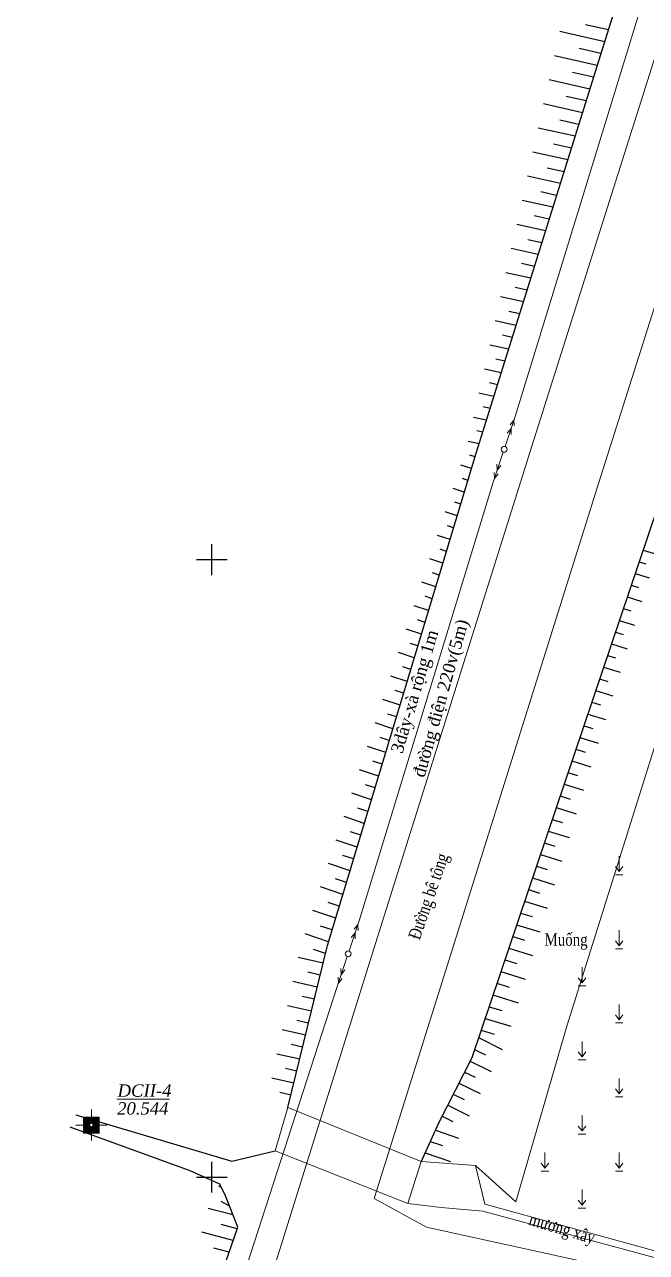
# Model space of a CAD drawing. Header units: metres. Extents: x 585499 to 586851, y 1565849 to 1566901.
# Drawn here: x 586034.8 to 586085.2, y 1566493.9 to 1566593.3 of the extents above; entities that cross this region are included whole.
import ezdxf
from ezdxf.enums import TextEntityAlignment as Align

# ---------------------------------------------------------------- set-up
doc = ezdxf.new("R2010")
doc.units = ezdxf.units.M
for name, color, linetype, lineweight in [('cau cong', 172, 'Continuous', 0), ('DAUGACH', 7, 'Continuous', 0), ('dct', 7, 'Continuous', 0), ('duong bo', 97, 'Continuous', 0), ('duong nhua-bt', 10, 'Continuous', 0), ('Ghi chu', 2, 'Continuous', 5), ('muong xay', 90, 'Continuous', 0), ('ten', 90, 'Continuous', 0), ('text', 7, 'Continuous', 0), ('ThucVat', 90, 'Continuous', 0), ('thuy van', 111, 'Continuous', 0), ('VUONG', 2, 'Continuous', 0), ('đuongdien', 2, 'Continuous', 0)]:
    doc.layers.add(name, color=color, linetype=linetype, lineweight=lineweight)
for name, color, linetype in [('CTL', 165, 'Continuous'), ('K_HUNG', 7, 'Continuous'), ('taluy', 15, 'Continuous')]:
    doc.layers.add(name, color=color, linetype=linetype)
doc.styles.add('ghi chu', font='times.ttf', dxfattribs={"height": 1})
doc.styles.add('VNTIMEI', font='')
doc.styles.get('VNTIMEI').set_extended_font_data('.VnTime', italic=True)
doc.linetypes.add('B_DAP_CAO1', pattern='A,0.2,[130,ltypeshp.shx,S=0.75,R=0,X=0,Y=0.75],1.2,[130,ltypeshp.shx,S=0.25,R=0,X=0,Y=0.25],1', length=2.4)
doc.linetypes.add('TAluy-500', pattern='A,0.667,[130,ltypeshp.shx,S=-0.25,R=0,X=-0.25,Y=0.25],0.333', length=1)

# ---------------------------------------------------------------- blocks, each defined once
blk = doc.blocks.new('cdct')
at = {"layer": 'Ghi chu'}
for points in [[(-0.95, 0), (-11.23, 0)], [(-8.18, -0.66), (-10, 0), (-8.18, 0.7)], [(-5.32, -0.66), (-7.15, 0), (-5.32, 0.7)], [(0.95, 0), (11.23, 0)], [(5.32, -0.66), (7.15, 0), (5.32, 0.7)], [(8.18, -0.66), (10, 0), (8.18, 0.7)]]:
    blk.add_lwpolyline(points, dxfattribs=at)
blk.add_circle((0, 0), 0.947, dxfattribs=at)
blk = doc.blocks.new('aa')
at = {"layer": 'ThucVat', "color": 8}
for p, q in [((586849.349, 1565409.619), (586849.349, 1565410.869)), ((586849.349, 1565409.619), (586849.049, 1565410.019)), ((586849.349, 1565409.619), (586849.649, 1565410.019)), ((586849.049, 1565409.369), (586849.649, 1565409.369))]:
    blk.add_line(p, q, dxfattribs=at)
blk = doc.blocks.new('m_betong')
at = {"layer": 'DAUGACH'}
for p, q in [((0, 0.001), (0, 0.0018)), ((-0.0018, 0), (-0.001, 0)), ((0.001, 0), (0.0018, 0)), ((0, -0.0018), (0, -0.001))]:
    blk.add_line(p, q, dxfattribs=at)
at = {"layer": 'VUONG', "color": 6}
for p, q in [((-0.00088, -0.00092), (-0.00088, 0.00092)), ((-0.00088, -0.00092), (-0.00088, 0.00092)), ((-0.00083, -0.00092), (-0.00083, 0.00092)), ((-0.00078, -0.00092), (-0.00078, 0.00092)), ((-0.00073, -0.00092), (-0.00073, 0.00092)), ((-0.00068, -0.00092), (-0.00068, 0.00092)), ((-0.00063, -0.00092), (-0.00063, 0.00092)), ((-0.00058, -0.00092), (-0.00058, 0.00092)), ((-0.00053, -0.00092), (-0.00053, 0.00092)), ((-0.00048, -0.00092), (-0.00048, 0.00092)), ((-0.00048, -0.00092), (-0.00048, 0.00092)), ((-0.00043, -0.00092), (-0.00043, 0.00092)), ((-0.00038, -0.00092), (-0.00038, 0.00092)), ((-0.00033, -0.00092), (-0.00033, 0.00092)), ((-0.00028, -0.00092), (-0.00028, 0.00092)), ((-0.00023, -0.00092), (-0.00023, 0.00092)), ((-0.00023, 0.00092), (-0.00023, -0.00092)), ((-0.00018, 0.0001), (-0.00018, 0.00092)), ((-0.00013, 0.00016), (-0.00013, 0.00092)), ((-0.00008, 0.00019), (-0.00008, 0.00092)), ((-0.00008, 0.00019), (-0.00008, 0.00092)), ((-0.00003, 0.0002), (-0.00003, 0.00092)), ((0.00002, 0.0002), (0.00002, 0.00092)), ((0.00007, 0.00019), (0.00007, 0.00092)), ((0.00012, 0.00016), (0.00012, 0.00092)), ((0.00017, 0.00011), (0.00017, 0.00092)), ((0.00022, -0.00092), (0.00022, 0.00092)), ((0.00027, -0.00092), (0.00027, 0.00092)), ((0.00032, -0.00092), (0.00032, 0.00092)), ((0.00032, -0.00092), (0.00032, 0.00092)), ((0.00037, -0.00092), (0.00037, 0.00092)), ((0.00042, -0.00092), (0.00042, 0.00092)), ((0.00047, -0.00092), (0.00047, 0.00092)), ((0.00052, -0.00092), (0.00052, 0.00092)), ((0.00057, -0.00092), (0.00057, 0.00092)), ((0.00062, -0.00092), (0.00062, 0.00092)), ((0.00067, -0.00092), (0.00067, 0.00092)), ((0.00072, -0.00092), (0.00072, 0.00092)), ((0.00072, -0.00092), (0.00072, 0.00092)), ((0.00077, -0.00092), (0.00077, 0.00092)), ((0.00082, -0.00092), (0.00082, 0.00092)), ((0.00087, -0.00092), (0.00087, 0.00092)), ((-0.00018, -0.0001), (-0.00018, -0.00092)), ((-0.00013, -0.00016), (-0.00013, -0.00092)), ((-0.00008, -0.00019), (-0.00008, -0.00092)), ((-0.00003, -0.0002), (-0.00003, -0.00092)), ((0.00002, -0.0002), (0.00002, -0.00092)), ((0.00007, -0.00019), (0.00007, -0.00092)), ((0.00012, -0.00016), (0.00012, -0.00092)), ((0.00017, -0.00011), (0.00017, -0.00092))]:
    blk.add_line(p, q, dxfattribs=at)
blk.add_lwpolyline([(-0.00092, -0.00092), (0.00092, -0.00092), (0.00092, 0.00092), (-0.00092, 0.00092)], close=True, dxfattribs=at)
blk.add_circle((0, 0), 0.000204, dxfattribs=at)

msp = doc.modelspace()

# ---------------------------------------------------------------- linework, layer by layer
at = {"layer": 'cau cong', "color": 8, "elevation": 14.25}
msp.add_lwpolyline([(586056.158, 1566505.644), (586066.957, 1566501.27), (586065.871, 1566497.874), (586055.127, 1566502.115), (586056.158, 1566505.644)], dxfattribs=at)
at = {"layer": 'CTL', "color": 8}
for p, q in [((586082.118, 1566592.887, 14.25), (586080.26, 1566593.302, 14.25)), ((586082.118, 1566592.887, 14.25), (586080.26, 1566593.302, 14.25)), ((586081.819, 1566591.929, 14.25), (586078.185, 1566592.742, 14.25)), ((586081.819, 1566591.929, 14.25), (586078.185, 1566592.742, 14.25)), ((586081.22, 1566590.014, 14.25), (586077.748, 1566590.79, 14.25)), ((586081.22, 1566590.014, 14.25), (586077.748, 1566590.79, 14.25)), ((586081.519, 1566590.972, 14.25), (586079.743, 1566591.369, 14.25)), ((586081.519, 1566590.972, 14.25), (586079.743, 1566591.369, 14.25)), ((586080.621, 1566588.098, 14.25), (586077.312, 1566588.838, 14.25)), ((586080.621, 1566588.098, 14.25), (586077.312, 1566588.838, 14.25)), ((586080.921, 1566589.056, 14.25), (586079.225, 1566589.435, 14.25)), ((586080.921, 1566589.056, 14.25), (586079.225, 1566589.435, 14.25)), ((586080.023, 1566586.183, 14.25), (586076.876, 1566586.886, 14.25)), ((586080.023, 1566586.183, 14.25), (586076.876, 1566586.886, 14.25)), ((586080.322, 1566587.141, 14.25), (586078.708, 1566587.501, 14.25)), ((586080.322, 1566587.141, 14.25), (586078.708, 1566587.501, 14.25)), ((586079.424, 1566584.267, 14.25), (586076.439, 1566584.935, 14.25)), ((586079.424, 1566584.267, 14.25), (586076.439, 1566584.935, 14.25)), ((586079.723, 1566585.225, 14.25), (586078.19, 1566585.568, 14.25)), ((586079.723, 1566585.225, 14.25), (586078.19, 1566585.568, 14.25)), ((586078.825, 1566582.352, 14.25), (586076.003, 1566582.983, 14.25)), ((586078.825, 1566582.352, 14.25), (586076.003, 1566582.983, 14.25)), ((586079.125, 1566583.31, 14.25), (586077.673, 1566583.634, 14.25)), ((586079.125, 1566583.31, 14.25), (586077.673, 1566583.634, 14.25)), ((586078.227, 1566580.436, 14.25), (586075.567, 1566581.031, 14.25)), ((586078.227, 1566580.436, 14.25), (586075.567, 1566581.031, 14.25)), ((586078.526, 1566581.394, 14.25), (586077.155, 1566581.7, 14.25)), ((586078.526, 1566581.394, 14.25), (586077.155, 1566581.7, 14.25)), ((586077.628, 1566578.521, 14.25), (586075.13, 1566579.079, 14.25)), ((586077.628, 1566578.521, 14.25), (586075.13, 1566579.079, 14.25)), ((586077.927, 1566579.478, 14.25), (586076.638, 1566579.767, 14.25)), ((586077.927, 1566579.478, 14.25), (586076.638, 1566579.767, 14.25)), ((586077.029, 1566576.605, 14.25), (586074.694, 1566577.127, 14.25)), ((586077.029, 1566576.605, 14.25), (586074.694, 1566577.127, 14.25)), ((586077.329, 1566577.563, 14.25), (586076.12, 1566577.833, 14.25)), ((586077.329, 1566577.563, 14.25), (586076.12, 1566577.833, 14.25)), ((586076.73, 1566575.647, 14.25), (586075.603, 1566575.899, 14.25)), ((586076.73, 1566575.647, 14.25), (586075.603, 1566575.899, 14.25)), ((586076.431, 1566574.69, 14.25), (586074.257, 1566575.175, 14.25)), ((586076.431, 1566574.69, 14.25), (586074.257, 1566575.175, 14.25)), ((586076.131, 1566573.732, 14.25), (586075.085, 1566573.966, 14.25)), ((586076.131, 1566573.732, 14.25), (586075.085, 1566573.966, 14.25)), ((586075.832, 1566572.774, 14.25), (586073.821, 1566573.224, 14.25)), ((586075.832, 1566572.774, 14.25), (586073.821, 1566573.224, 14.25)), ((586075.533, 1566571.816, 14.25), (586074.568, 1566572.032, 14.25)), ((586075.533, 1566571.816, 14.25), (586074.568, 1566572.032, 14.25)), ((586075.233, 1566570.859, 14.25), (586073.385, 1566571.272, 14.25)), ((586075.233, 1566570.859, 14.25), (586073.385, 1566571.272, 14.25)), ((586074.934, 1566569.901, 14.25), (586074.05, 1566570.098, 14.25)), ((586074.934, 1566569.901, 14.25), (586074.05, 1566570.098, 14.25)), ((586074.635, 1566568.943, 14.25), (586072.948, 1566569.32, 14.25)), ((586074.635, 1566568.943, 14.25), (586072.948, 1566569.32, 14.25)), ((586074.335, 1566567.985, 14.25), (586073.533, 1566568.165, 14.25)), ((586074.335, 1566567.985, 14.25), (586073.533, 1566568.165, 14.25)), ((586074.036, 1566567.028, 14.25), (586072.512, 1566567.368, 14.25)), ((586074.036, 1566567.028, 14.25), (586072.512, 1566567.368, 14.25)), ((586073.737, 1566566.07, 14.25), (586073.015, 1566566.231, 14.25)), ((586073.737, 1566566.07, 14.25), (586073.015, 1566566.231, 14.25)), ((586073.437, 1566565.112, 14.25), (586072.076, 1566565.416, 14.25)), ((586073.437, 1566565.112, 14.25), (586072.076, 1566565.416, 14.25)), ((586073.138, 1566564.154, 14.25), (586072.498, 1566564.297, 14.25)), ((586073.138, 1566564.154, 14.25), (586072.498, 1566564.297, 14.25)), ((586072.839, 1566563.196, 14.25), (586071.639, 1566563.465, 14.25)), ((586072.839, 1566563.196, 14.25), (586071.639, 1566563.465, 14.25)), ((586072.539, 1566562.239, 14.25), (586071.98, 1566562.364, 14.25)), ((586072.539, 1566562.239, 14.25), (586071.98, 1566562.364, 14.25)), ((586072.24, 1566561.281, 14.25), (586071.203, 1566561.513, 14.25)), ((586072.24, 1566561.281, 14.25), (586071.203, 1566561.513, 14.25)), ((586071.941, 1566560.323, 14.25), (586071.463, 1566560.43, 14.25)), ((586071.941, 1566560.323, 14.25), (586071.463, 1566560.43, 14.25)), ((586071.641, 1566559.365, 14.25), (586070.767, 1566559.561, 14.25)), ((586071.641, 1566559.365, 14.25), (586070.767, 1566559.561, 14.25)), ((586071.319, 1566558.325, 14.25), (586070.901, 1566558.464, 14.25)), ((586071.319, 1566558.325, 14.25), (586070.901, 1566558.464, 14.25)), ((586071.03, 1566557.368, 14.25), (586070.168, 1566557.654, 14.25)), ((586071.03, 1566557.368, 14.25), (586070.168, 1566557.654, 14.25)), ((586070.741, 1566556.41, 14.25), (586070.297, 1566556.558, 14.25)), ((586070.741, 1566556.41, 14.25), (586070.297, 1566556.558, 14.25)), ((586070.452, 1566555.452, 14.25), (586069.538, 1566555.756, 14.25)), ((586070.452, 1566555.452, 14.25), (586069.538, 1566555.756, 14.25)), ((586070.162, 1566554.495, 14.25), (586069.692, 1566554.651, 14.25)), ((586070.162, 1566554.495, 14.25), (586069.692, 1566554.651, 14.25)), ((586069.873, 1566553.537, 14.25), (586068.907, 1566553.858, 14.25)), ((586069.873, 1566553.537, 14.25), (586068.907, 1566553.858, 14.25)), ((586069.584, 1566552.579, 14.25), (586069.088, 1566552.744, 14.25)), ((586069.584, 1566552.579, 14.25), (586069.088, 1566552.744, 14.25)), ((586069.295, 1566551.622, 14.25), (586068.276, 1566551.96, 14.25)), ((586069.295, 1566551.622, 14.25), (586068.276, 1566551.96, 14.25)), ((586068.717, 1566549.706, 14.25), (586067.646, 1566550.062, 14.25)), ((586068.717, 1566549.706, 14.25), (586067.646, 1566550.062, 14.25)), ((586069.006, 1566550.664, 14.25), (586068.483, 1566550.838, 14.25)), ((586069.006, 1566550.664, 14.25), (586068.483, 1566550.838, 14.25)), ((586084.922, 1566550.766, 14.25), (586086.012, 1566550.429, 14.25)), ((586084.922, 1566550.766, 14.25), (586086.012, 1566550.429, 14.25)), ((586084.602, 1566549.818, 14.25), (586085.159, 1566549.646, 14.25)), ((586084.602, 1566549.818, 14.25), (586085.159, 1566549.646, 14.25)), ((586068.138, 1566547.791, 14.25), (586067.015, 1566548.164, 14.25)), ((586068.138, 1566547.791, 14.25), (586067.015, 1566548.164, 14.25)), ((586068.427, 1566548.749, 14.25), (586067.879, 1566548.931, 14.25)), ((586068.427, 1566548.749, 14.25), (586067.879, 1566548.931, 14.25)), ((586084.283, 1566548.87, 14.25), (586085.422, 1566548.518, 14.25)), ((586084.283, 1566548.87, 14.25), (586085.422, 1566548.518, 14.25)), ((586083.963, 1566547.922, 14.25), (586084.545, 1566547.742, 14.25)), ((586083.963, 1566547.922, 14.25), (586084.545, 1566547.742, 14.25)), ((586067.56, 1566545.876, 14.25), (586066.385, 1566546.266, 14.25)), ((586067.56, 1566545.876, 14.25), (586066.385, 1566546.266, 14.25)), ((586067.849, 1566546.833, 14.25), (586067.275, 1566547.024, 14.25)), ((586067.849, 1566546.833, 14.25), (586067.275, 1566547.024, 14.25)), ((586083.643, 1566546.974, 14.25), (586084.832, 1566546.607, 14.25)), ((586083.643, 1566546.974, 14.25), (586084.832, 1566546.607, 14.25)), ((586067.271, 1566544.918, 14.25), (586066.67, 1566545.118, 14.25)), ((586067.271, 1566544.918, 14.25), (586066.67, 1566545.118, 14.25)), ((586083.003, 1566545.078, 14.25), (586084.242, 1566544.696, 14.25)), ((586083.003, 1566545.078, 14.25), (586084.242, 1566544.696, 14.25)), ((586083.323, 1566546.026, 14.25), (586083.93, 1566545.839, 14.25)), ((586083.323, 1566546.026, 14.25), (586083.93, 1566545.839, 14.25)), ((586066.981, 1566543.96, 14.25), (586065.754, 1566544.368, 14.25)), ((586066.981, 1566543.96, 14.25), (586065.754, 1566544.368, 14.25)), ((586082.684, 1566544.131, 14.25), (586083.315, 1566543.936, 14.25)), ((586082.684, 1566544.131, 14.25), (586083.315, 1566543.936, 14.25)), ((586066.692, 1566543.003, 14.25), (586066.066, 1566543.211, 14.25)), ((586066.692, 1566543.003, 14.25), (586066.066, 1566543.211, 14.25)), ((586082.364, 1566543.183, 14.25), (586083.652, 1566542.785, 14.25)), ((586082.364, 1566543.183, 14.25), (586083.652, 1566542.785, 14.25)), ((586066.403, 1566542.045, 14.25), (586065.124, 1566542.47, 14.25)), ((586066.403, 1566542.045, 14.25), (586065.124, 1566542.47, 14.25)), ((586082.044, 1566542.235, 14.25), (586082.701, 1566542.032, 14.25)), ((586082.044, 1566542.235, 14.25), (586082.701, 1566542.032, 14.25)), ((586066.114, 1566541.087, 14.25), (586065.461, 1566541.304, 14.25)), ((586066.114, 1566541.087, 14.25), (586065.461, 1566541.304, 14.25)), ((586081.724, 1566541.287, 14.25), (586083.062, 1566540.874, 14.25)), ((586081.724, 1566541.287, 14.25), (586083.062, 1566540.874, 14.25)), ((586065.825, 1566540.13, 14.25), (586064.493, 1566540.572, 14.25)), ((586065.825, 1566540.13, 14.25), (586064.493, 1566540.572, 14.25)), ((586081.405, 1566540.339, 14.25), (586082.086, 1566540.129, 14.25)), ((586081.405, 1566540.339, 14.25), (586082.086, 1566540.129, 14.25)), ((586065.535, 1566539.172, 14.25), (586064.857, 1566539.398, 14.25)), ((586065.535, 1566539.172, 14.25), (586064.857, 1566539.398, 14.25)), ((586081.085, 1566539.391, 14.25), (586082.472, 1566538.963, 14.25)), ((586081.085, 1566539.391, 14.25), (586082.472, 1566538.963, 14.25)), ((586065.246, 1566538.214, 14.25), (586063.863, 1566538.674, 14.25)), ((586065.246, 1566538.214, 14.25), (586063.863, 1566538.674, 14.25)), ((586080.765, 1566538.443, 14.25), (586081.471, 1566538.226, 14.25)), ((586080.765, 1566538.443, 14.25), (586081.471, 1566538.226, 14.25)), ((586064.957, 1566537.257, 14.25), (586064.252, 1566537.491, 14.25)), ((586064.957, 1566537.257, 14.25), (586064.252, 1566537.491, 14.25)), ((586080.445, 1566537.496, 14.25), (586081.882, 1566537.052, 14.25)), ((586080.445, 1566537.496, 14.25), (586081.882, 1566537.052, 14.25)), ((586064.668, 1566536.299, 14.25), (586063.232, 1566536.776, 14.25)), ((586064.668, 1566536.299, 14.25), (586063.232, 1566536.776, 14.25)), ((586080.126, 1566536.548, 14.25), (586080.856, 1566536.322, 14.25)), ((586080.126, 1566536.548, 14.25), (586080.856, 1566536.322, 14.25)), ((586064.379, 1566535.341, 14.25), (586063.648, 1566535.584, 14.25)), ((586064.379, 1566535.341, 14.25), (586063.648, 1566535.584, 14.25)), ((586079.806, 1566535.6, 14.25), (586081.292, 1566535.141, 14.25)), ((586079.806, 1566535.6, 14.25), (586081.292, 1566535.141, 14.25)), ((586064.09, 1566534.384, 14.25), (586062.602, 1566534.878, 14.25)), ((586064.09, 1566534.384, 14.25), (586062.602, 1566534.878, 14.25)), ((586079.486, 1566534.652, 14.25), (586080.242, 1566534.419, 14.25)), ((586079.486, 1566534.652, 14.25), (586080.242, 1566534.419, 14.25)), ((586063.8, 1566533.426, 14.25), (586063.043, 1566533.678, 14.25)), ((586063.8, 1566533.426, 14.25), (586063.043, 1566533.678, 14.25)), ((586079.166, 1566533.704, 14.25), (586080.702, 1566533.23, 14.25)), ((586079.166, 1566533.704, 14.25), (586080.702, 1566533.23, 14.25)), ((586063.511, 1566532.468, 14.25), (586061.971, 1566532.98, 14.25)), ((586063.511, 1566532.468, 14.25), (586061.971, 1566532.98, 14.25)), ((586078.847, 1566532.756, 14.25), (586079.627, 1566532.515, 14.25)), ((586078.847, 1566532.756, 14.25), (586079.627, 1566532.515, 14.25)), ((586063.222, 1566531.511, 14.25), (586062.439, 1566531.771, 14.25)), ((586063.222, 1566531.511, 14.25), (586062.439, 1566531.771, 14.25)), ((586078.527, 1566531.808, 14.25), (586080.112, 1566531.319, 14.25)), ((586078.527, 1566531.808, 14.25), (586080.112, 1566531.319, 14.25)), ((586062.933, 1566530.553, 14.25), (586061.34, 1566531.082, 14.25)), ((586062.933, 1566530.553, 14.25), (586061.34, 1566531.082, 14.25)), ((586078.207, 1566530.861, 14.25), (586079.012, 1566530.612, 14.25)), ((586078.207, 1566530.861, 14.25), (586079.012, 1566530.612, 14.25)), ((586062.354, 1566528.638, 14.25), (586060.71, 1566529.184, 14.25)), ((586062.354, 1566528.638, 14.25), (586060.71, 1566529.184, 14.25)), ((586062.644, 1566529.595, 14.25), (586061.834, 1566529.864, 14.25)), ((586062.644, 1566529.595, 14.25), (586061.834, 1566529.864, 14.25)), ((586077.887, 1566529.913, 14.25), (586079.522, 1566529.408, 14.25)), ((586077.887, 1566529.913, 14.25), (586079.522, 1566529.408, 14.25)), ((586077.568, 1566528.965, 14.25), (586078.397, 1566528.709, 14.25)), ((586077.568, 1566528.965, 14.25), (586078.397, 1566528.709, 14.25)), ((586061.776, 1566526.722, 14.25), (586060.079, 1566527.286, 14.25)), ((586061.776, 1566526.722, 14.25), (586060.079, 1566527.286, 14.25)), ((586062.065, 1566527.68, 14.25), (586061.23, 1566527.958, 14.25)), ((586062.065, 1566527.68, 14.25), (586061.23, 1566527.958, 14.25)), ((586077.248, 1566528.017, 14.25), (586078.932, 1566527.497, 14.25)), ((586077.248, 1566528.017, 14.25), (586078.932, 1566527.497, 14.25)), ((586076.928, 1566527.069, 14.25), (586077.783, 1566526.805, 14.25)), ((586076.928, 1566527.069, 14.25), (586077.783, 1566526.805, 14.25)), ((586061.198, 1566524.807, 14.25), (586059.449, 1566525.388, 14.25)), ((586061.198, 1566524.807, 14.25), (586059.449, 1566525.388, 14.25)), ((586061.487, 1566525.765, 14.25), (586060.625, 1566526.051, 14.25)), ((586061.487, 1566525.765, 14.25), (586060.625, 1566526.051, 14.25)), ((586076.289, 1566525.173, 14.25), (586077.168, 1566524.902, 14.25)), ((586076.289, 1566525.173, 14.25), (586077.168, 1566524.902, 14.25)), ((586076.608, 1566526.121, 14.25), (586078.342, 1566525.586, 14.25)), ((586076.608, 1566526.121, 14.25), (586078.342, 1566525.586, 14.25)), ((586075.969, 1566524.226, 14.25), (586077.752, 1566523.675, 14.25)), ((586075.969, 1566524.226, 14.25), (586077.752, 1566523.675, 14.25)), ((586060.619, 1566522.892, 14.25), (586058.818, 1566523.49, 14.25)), ((586060.619, 1566522.892, 14.25), (586058.818, 1566523.49, 14.25)), ((586060.909, 1566523.849, 14.25), (586060.021, 1566524.144, 14.25)), ((586060.909, 1566523.849, 14.25), (586060.021, 1566524.144, 14.25)), ((586075.649, 1566523.278, 14.25), (586076.553, 1566522.999, 14.25)), ((586075.649, 1566523.278, 14.25), (586076.553, 1566522.999, 14.25)), ((586060.33, 1566521.934, 14.25), (586059.417, 1566522.238, 14.25)), ((586060.33, 1566521.934, 14.25), (586059.417, 1566522.238, 14.25)), ((586075.329, 1566522.33, 14.25), (586077.162, 1566521.764, 14.25)), ((586075.329, 1566522.33, 14.25), (586077.162, 1566521.764, 14.25)), ((586060.041, 1566520.976, 14.25), (586058.188, 1566521.592, 14.25)), ((586060.041, 1566520.976, 14.25), (586058.188, 1566521.592, 14.25)), ((586075.01, 1566521.382, 14.25), (586075.938, 1566521.095, 14.25)), ((586075.01, 1566521.382, 14.25), (586075.938, 1566521.095, 14.25)), ((586059.752, 1566520.019, 14.25), (586058.812, 1566520.331, 14.25)), ((586059.752, 1566520.019, 14.25), (586058.812, 1566520.331, 14.25)), ((586074.69, 1566520.434, 14.25), (586076.572, 1566519.853, 14.25)), ((586074.69, 1566520.434, 14.25), (586076.572, 1566519.853, 14.25)), ((586059.463, 1566519.061, 14.25), (586057.557, 1566519.694, 14.25)), ((586059.463, 1566519.061, 14.25), (586057.557, 1566519.694, 14.25)), ((586074.37, 1566519.486, 14.25), (586075.324, 1566519.192, 14.25)), ((586074.37, 1566519.486, 14.25), (586075.324, 1566519.192, 14.25)), ((586059.208, 1566518.092, 14.25), (586058.225, 1566518.418, 14.25)), ((586059.208, 1566518.092, 14.25), (586058.225, 1566518.418, 14.25)), ((586074.05, 1566518.538, 14.25), (586075.982, 1566517.942, 14.25)), ((586074.05, 1566518.538, 14.25), (586075.982, 1566517.942, 14.25)), ((586059.022, 1566517.335, 14.25), (586056.987, 1566517.779, 14.25)), ((586059.022, 1566517.335, 14.25), (586056.987, 1566517.779, 14.25)), ((586073.731, 1566517.591, 14.25), (586074.709, 1566517.289, 14.25)), ((586073.731, 1566517.591, 14.25), (586074.709, 1566517.289, 14.25)), ((586058.784, 1566516.363, 14.25), (586057.779, 1566516.583, 14.25)), ((586058.784, 1566516.363, 14.25), (586057.779, 1566516.583, 14.25)), ((586073.411, 1566516.643, 14.25), (586075.392, 1566516.031, 14.25)), ((586073.411, 1566516.643, 14.25), (586075.392, 1566516.031, 14.25)), ((586058.546, 1566515.392, 14.25), (586056.56, 1566515.826, 14.25)), ((586058.546, 1566515.392, 14.25), (586056.56, 1566515.826, 14.25)), ((586073.091, 1566515.695, 14.25), (586074.094, 1566515.385, 14.25)), ((586073.091, 1566515.695, 14.25), (586074.094, 1566515.385, 14.25)), ((586058.308, 1566514.42, 14.25), (586057.327, 1566514.634, 14.25)), ((586058.308, 1566514.42, 14.25), (586057.327, 1566514.634, 14.25)), ((586072.771, 1566514.747, 14.25), (586074.802, 1566514.12, 14.25)), ((586072.771, 1566514.747, 14.25), (586074.802, 1566514.12, 14.25)), ((586058.07, 1566513.448, 14.25), (586056.133, 1566513.872, 14.25)), ((586058.07, 1566513.448, 14.25), (586056.133, 1566513.872, 14.25)), ((586072.452, 1566513.799, 14.25), (586073.479, 1566513.482, 14.25)), ((586072.452, 1566513.799, 14.25), (586073.479, 1566513.482, 14.25)), ((586057.832, 1566512.477, 14.25), (586056.876, 1566512.686, 14.25)), ((586057.832, 1566512.477, 14.25), (586056.876, 1566512.686, 14.25)), ((586072.132, 1566512.851, 14.25), (586074.212, 1566512.209, 14.25)), ((586072.132, 1566512.851, 14.25), (586074.212, 1566512.209, 14.25)), ((586057.594, 1566511.505, 14.25), (586055.706, 1566511.918, 14.25)), ((586057.594, 1566511.505, 14.25), (586055.706, 1566511.918, 14.25)), ((586071.607, 1566511.294, 14.25), (586073.523, 1566510.338, 14.25)), ((586071.607, 1566511.294, 14.25), (586073.523, 1566510.338, 14.25)), ((586071.812, 1566511.903, 14.25), (586072.865, 1566511.578, 14.25)), ((586071.812, 1566511.903, 14.25), (586072.865, 1566511.578, 14.25)), ((586057.356, 1566510.534, 14.25), (586056.424, 1566510.737, 14.25)), ((586057.356, 1566510.534, 14.25), (586056.424, 1566510.737, 14.25)), ((586071.284, 1566510.338, 14.25), (586072.18, 1566509.89, 14.25)), ((586071.284, 1566510.338, 14.25), (586072.18, 1566509.89, 14.25)), ((586057.118, 1566509.562, 14.25), (586055.279, 1566509.964, 14.25)), ((586057.118, 1566509.562, 14.25), (586055.279, 1566509.964, 14.25)), ((586070.921, 1566509.401, 14.25), (586072.63, 1566508.548, 14.25)), ((586070.921, 1566509.401, 14.25), (586072.63, 1566508.548, 14.25)), ((586056.88, 1566508.591, 14.25), (586055.973, 1566508.789, 14.25)), ((586056.88, 1566508.591, 14.25), (586055.973, 1566508.789, 14.25)), ((586070.468, 1566508.509, 14.25), (586071.326, 1566508.081, 14.25)), ((586070.468, 1566508.509, 14.25), (586071.326, 1566508.081, 14.25)), ((586056.642, 1566507.619, 14.25), (586054.852, 1566508.01, 14.25)), ((586056.642, 1566507.619, 14.25), (586054.852, 1566508.01, 14.25)), ((586070.015, 1566507.618, 14.25), (586071.737, 1566506.759, 14.25)), ((586070.015, 1566507.618, 14.25), (586071.737, 1566506.759, 14.25)), ((586056.404, 1566506.647, 14.25), (586055.521, 1566506.84, 14.25)), ((586056.404, 1566506.647, 14.25), (586055.521, 1566506.84, 14.25)), ((586069.561, 1566506.727, 14.25), (586070.426, 1566506.295, 14.25)), ((586069.561, 1566506.727, 14.25), (586070.426, 1566506.295, 14.25)), ((586069.108, 1566505.836, 14.25), (586070.844, 1566504.969, 14.25)), ((586069.108, 1566505.836, 14.25), (586070.844, 1566504.969, 14.25)), ((586068.654, 1566504.944, 14.25), (586069.526, 1566504.509, 14.25)), ((586068.654, 1566504.944, 14.25), (586069.526, 1566504.509, 14.25)), ((586068.105, 1566503.803, 14.25), (586069.98, 1566503.167, 14.25)), ((586068.105, 1566503.803, 14.25), (586069.98, 1566503.167, 14.25)), ((586067.69, 1566502.888, 14.25), (586068.675, 1566502.554, 14.25)), ((586067.69, 1566502.888, 14.25), (586068.675, 1566502.554, 14.25)), ((586067.275, 1566501.972, 14.25), (586069.338, 1566501.273, 14.25)), ((586067.275, 1566501.972, 14.25), (586069.338, 1566501.273, 14.25)), ((586050.806, 1566499.131, 14.25), (586050.567, 1566499.261, 14.25)), ((586050.806, 1566499.131, 14.25), (586050.567, 1566499.261, 14.25)), ((586051.712, 1566496.94, 14.25), (586049.705, 1566497.467, 14.25)), ((586051.712, 1566496.94, 14.25), (586049.705, 1566497.467, 14.25)), ((586051.429, 1566497.655, 14.25), (586050.76, 1566498.018, 14.25)), ((586051.429, 1566497.655, 14.25), (586050.76, 1566498.018, 14.25)), ((586051.736, 1566494.866, 14.25), (586049.197, 1566495.532, 14.25)), ((586051.736, 1566494.866, 14.25), (586049.197, 1566495.532, 14.25)), ((586052.065, 1566495.813, 14.25), (586050.758, 1566496.156, 14.25)), ((586052.065, 1566495.813, 14.25), (586050.758, 1566496.156, 14.25)), ((586051.407, 1566493.918, 14.25), (586050.175, 1566494.241, 14.25)), ((586051.407, 1566493.918, 14.25), (586050.175, 1566494.241, 14.25))]:
    msp.add_line(p, q, dxfattribs=at)
at = {"layer": 'duong bo', "color": 8, "elevation": 14.25}
for points in [[(586093.565, 1566571.09), (586090.066, 1566551.379), (586088.329, 1566542.72), (586078.758, 1566512.232), (586074.63, 1566498.012), (586071.35, 1566500.935)], [(586063.164, 1566498.257), (586067.384, 1566495.939)]]:
    msp.add_lwpolyline(points, dxfattribs=at)
at = {"layer": 'duong bo', "color": 8, "linetype": 'B_DAP_CAO1', "elevation": 14.25}
msp.add_lwpolyline([(586067.384, 1566495.939), (586101.827, 1566488.404), (586154.676, 1566475.627), (586184.476, 1566466.172), (586221.383, 1566456.633), (586245.254, 1566450.255), (586272.878, 1566442.218), (586302.749, 1566433.835), (586324.026, 1566428.005), (586340.386, 1566423.428), (586361.405, 1566417.929), (586369.883, 1566415.125), (586378.534, 1566412.246)], dxfattribs=at)
at = {"layer": 'duong nhua-bt', "color": 8, "elevation": 14.25}
for points in [[(585967.533, 1566221.544), (585979.895, 1566257.18), (585985.248, 1566273.955), (585994.497, 1566302.686), (586008.989, 1566347.977), (586022.479, 1566390.292), (586036.784, 1566434.23), (586050.007, 1566476.543), (586062.95, 1566517.958), (586075.755, 1566558.661), (586087.817, 1566596.798), (586113.815, 1566679.504), (586113.815, 1566679.504), (586116.54, 1566689.232)], [(586092.786, 1566592.306), (586081.355, 1566556.229), (586063.164, 1566498.257)]]:
    msp.add_lwpolyline(points, dxfattribs=at)
at = {"layer": 'K_HUNG', "color": 8}
for p, q in [((586050, 1566548.75), (586050, 1566551.25)), ((586048.75, 1566550), (586051.25, 1566550)), ((586050, 1566498.75), (586050, 1566501.25)), ((586048.75, 1566500), (586051.25, 1566500))]:
    msp.add_line(p, q, dxfattribs=at)
at = {"layer": 'muong xay', "color": 8, "elevation": 14.25}
for points in [[(586155.295, 1566632.023), (586148.79, 1566608.231), (586115.793, 1566485.832), (586102.179, 1566489.543), (586072.113, 1566497.822)], [(586071.94, 1566497.237), (586102.114, 1566489.106), (586115.684, 1566485.446), (586115.578, 1566484.936), (586114.825, 1566482.271), (586102.518, 1566436.247), (586091.253, 1566394.492), (586089.101, 1566386.243), (586081.89, 1566359.464), (586073.289, 1566327.699), (586068.353, 1566309.039), (586064.969, 1566295.843)]]:
    msp.add_lwpolyline(points, dxfattribs=at)
at = {"layer": 'taluy', "color": 8, "elevation": 14.25}
for points in [[(586056.158, 1566505.644), (586059.369, 1566518.751), (586071.403, 1566558.603), (586082.44, 1566593.917), (586085.724, 1566604.947), (586099.018, 1566647.978), (586108.226, 1566680.869), (586109.1, 1566682.131), (586111.468, 1566682.833), (586112.914, 1566686.959)], [(586056.158, 1566505.644), (586059.369, 1566518.751), (586071.403, 1566558.603), (586082.44, 1566593.917), (586085.724, 1566604.947), (586099.018, 1566647.978), (586108.226, 1566680.869), (586109.1, 1566682.131), (586111.468, 1566682.833), (586112.914, 1566686.959)], [(586096.692, 1566591.154), (586092.411, 1566577.833), (586091.266, 1566570.443), (586091.844, 1566569.996), (586086.085, 1566554.213), (586071.059, 1566509.671), (586068.365, 1566504.376), (586066.957, 1566501.27)], [(586096.692, 1566591.154), (586092.411, 1566577.833), (586091.266, 1566570.443), (586091.844, 1566569.996), (586086.085, 1566554.213), (586071.059, 1566509.671), (586068.365, 1566504.376), (586066.957, 1566501.27)], [(586038.997, 1566505.056), (586051.621, 1566501.293), (586055.127, 1566502.115)], [(586038.997, 1566505.056), (586051.621, 1566501.293), (586055.127, 1566502.115)], [(585972.843, 1566245.085), (585978.547, 1566267.242), (585980.968, 1566274.282), (585990.799, 1566303.108), (586005.605, 1566349.19), (586018.905, 1566390.945), (586033.43, 1566435.244), (586045.705, 1566477.472), (586052.108, 1566495.938), (586051.103, 1566498.481), (586050.665, 1566499.44), (586048.255, 1566500.497), (586038.524, 1566504.038)], [(585972.843, 1566245.085), (585978.547, 1566267.242), (585980.968, 1566274.282), (585990.799, 1566303.108), (586005.605, 1566349.19), (586018.905, 1566390.945), (586033.43, 1566435.244), (586045.705, 1566477.472), (586052.108, 1566495.938), (586051.103, 1566498.481), (586050.665, 1566499.44), (586048.255, 1566500.497), (586038.524, 1566504.038)]]:
    msp.add_lwpolyline(points, dxfattribs=at)
at = {"layer": 'ten', "color": 8}
msp.add_line((586042.308, 1566506.303), (586046.589, 1566506.303), dxfattribs=at)
at = {"layer": 'thuy van', "color": 8, "linetype": 'TAluy-500', "elevation": 14.25}
for points in [[(586072.113, 1566497.822), (586071.35, 1566500.935), (586066.957, 1566501.27)], [(586072.113, 1566497.822), (586071.35, 1566500.935), (586066.957, 1566501.27)], [(586065.871, 1566497.874), (586068.589, 1566497.534), (586071.94, 1566497.237)], [(586065.871, 1566497.874), (586068.589, 1566497.534), (586071.94, 1566497.237)]]:
    msp.add_lwpolyline(points, dxfattribs=at)
at = {"layer": 'đuongdien', "color": 8, "elevation": 14.25}
for points in [[(586074.566, 1566561.59), (586084.62, 1566594.253)], [(586061.933, 1566520.749), (586072.794, 1566556.262)], [(586048.573, 1566479.686), (586060.161, 1566515.421)]]:
    msp.add_lwpolyline(points, dxfattribs=at)

# ---------------------------------------------------------------- block references
at = {"layer": 'dct', "color": 8, "linetype": 'TAluy-500', "xscale": 700, "yscale": 700, "zscale": 700}
msp.add_blockref('m_betong', (586040.248, 1566504.214), dxfattribs=at)
msp.add_blockref('m_betong', (586040.248, 1566504.214), dxfattribs=at)
msp.add_blockref('m_betong', (586040.248, 1566504.214), dxfattribs=at)
msp.add_blockref('m_betong', (586040.248, 1566504.214), dxfattribs=at)
at = {"layer": 'Ghi chu', "color": 8, "xscale": 0.249999999932685, "yscale": 0.249999999932685, "zscale": 0.249999999932685, "rotation": 71.60759187456085}
for p in [(586073.68, 1566558.926, 14.25), (586061.047, 1566518.085, 14.25)]:
    msp.add_blockref('cdct', p, dxfattribs=at)
at = {"layer": 'ThucVat', "color": 8}
for p in [(-766.366, 1115.118), (-766.366, 1109.118), (-769.366, 1106.118), (-766.366, 1103.118), (-769.366, 1100.118), (-766.366, 1097.118), (-769.366, 1094.118), (-772.366, 1091.118), (-766.366, 1091.118), (-769.366, 1088.118)]:
    msp.add_blockref('aa', p, dxfattribs=at)

# ---------------------------------------------------------------- texts
at = {"layer": 'ten', "color": 8, "ltscale": 0.5, "style": 'VNTIMEI'}
msp.add_text('DCII-4', height=1, dxfattribs=at).set_placement((586044.554, 1566507.506), align=Align.TOP_CENTER)
msp.add_text('20.544', height=1, dxfattribs=at).set_placement((586044.417, 1566504.763), align=Align.BOTTOM_CENTER)
at = {"layer": 'text', "color": 8, "style": 'ghi chu'}
for s, rotation, p in [('đường điện 220v(5m)', 74.2334, (586067.216, 1566532.293)), ('3dây-xà rộng 1m ', 73.53132, (586065.432, 1566534.234))]:
    msp.add_text(s, height=1, rotation=rotation, dxfattribs=at).set_placement(p)
at = {"layer": 'text', "color": 8, "style": 'ghi chu', "width": 0.8}
for s, rotation, p in [('Ðường bê tông', 71.02425, (586066.829, 1566519.139, 14.25)), ('mương xây', 343.3702, (586075.599, 1566496.155, 14.25))]:
    msp.add_text(s, height=1, rotation=rotation, dxfattribs=at).set_placement(p)
msp.add_text('Muống', height=1, dxfattribs=at).set_placement((586076.947, 1566518.737, 14.25))

doc.saveas('drawing.dxf')
